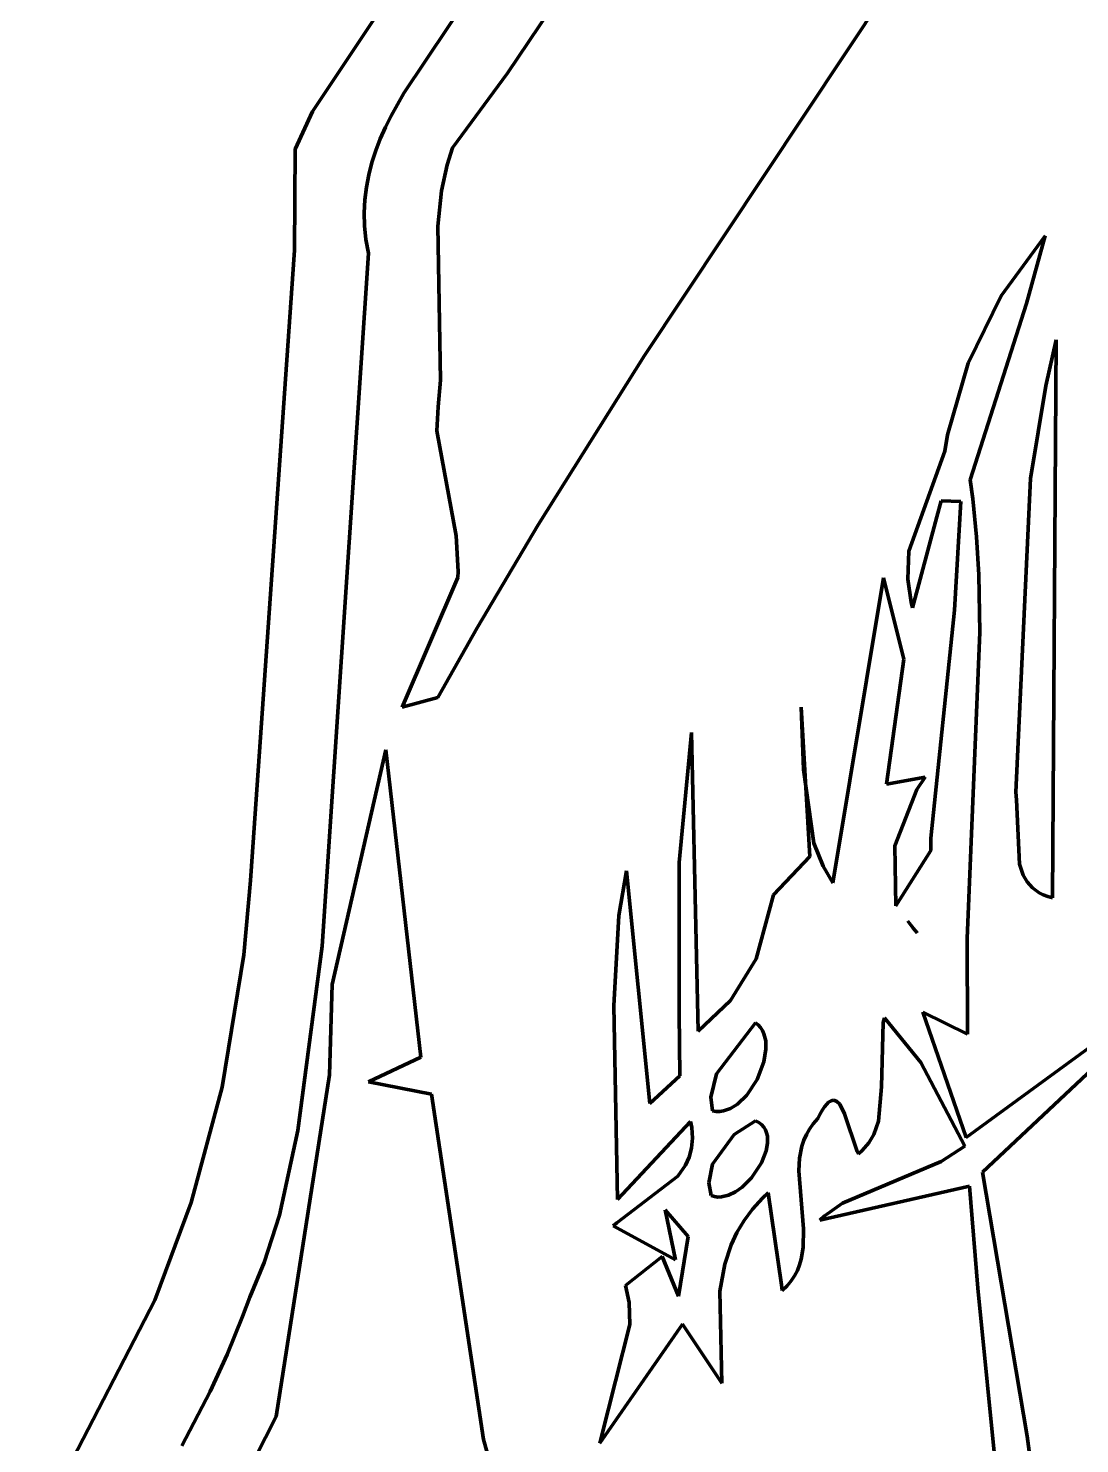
# Model space of a CAD drawing. Header units: millimetres. Extents: x 0 to 14.2, y 0 to 19.5.
# Drawn here: x 2.008 to 2.686, y 3.899 to 4.814 of the extents above; entities that cross this region are included whole.
import ezdxf

# ---------------------------------------------------------------- set-up
doc = ezdxf.new("R2010")
doc.units = ezdxf.units.MM
doc.layers.add('color#010101ff', color=7, linetype='CONTINUOUS', lineweight=100)
doc.layers.add('color#fdfdfdff', color=7, linetype='CONTINUOUS', lineweight=100)

msp = doc.modelspace()

# ---------------------------------------------------------------- linework, layer by layer
at = {"layer": 'color#010101ff'}
for p, q in [((2.67657, 5.01082), (2.40526, 4.60227)), ((2.31697, 4.78457), (2.40466, 4.91519)), ((2.19104, 4.7598), (2.26122, 4.8653)), ((2.29284, 4.83587), (2.24998, 4.77166)), ((2.28147, 4.73625), (2.31697, 4.78457)), ((2.24998, 4.77166), (2.24179, 4.75709)), ((2.17977, 4.73553), (2.19104, 4.7598)), ((2.24179, 4.75709), (2.23813, 4.74969)), ((2.23813, 4.74969), (2.23481, 4.74219)), ((2.17951, 4.67029), (2.17977, 4.73553)), ((2.23481, 4.74219), (2.23187, 4.73459)), ((2.27788, 4.72529), (2.28147, 4.73625)), ((2.22936, 4.72686), (2.22732, 4.71899)), ((2.23187, 4.73459), (2.22936, 4.72686)), ((2.22732, 4.71899), (2.22579, 4.71099)), ((2.27422, 4.70854), (2.27788, 4.72529)), ((2.22579, 4.71099), (2.2248, 4.70282)), ((2.27194, 4.68572), (2.27422, 4.70854)), ((2.2248, 4.70282), (2.22441, 4.69447)), ((2.22441, 4.69447), (2.22465, 4.68595)), ((2.22465, 4.68595), (2.22556, 4.67722)), ((2.2736, 4.58632), (2.27194, 4.68572)), ((2.22556, 4.67722), (2.22719, 4.66828)), ((2.63542, 4.64066), (2.66384, 4.67957)), ((2.66384, 4.67957), (2.65178, 4.63576)), ((2.15094, 4.26319), (2.17951, 4.67029)), ((2.22719, 4.66828), (2.19719, 4.22078)), ((2.61428, 4.59732), (2.63542, 4.64066)), ((2.65178, 4.63576), (2.61553, 4.52184)), ((2.66435, 4.5827), (2.67108, 4.61239)), ((2.67108, 4.61239), (2.6687, 4.25193)), ((2.40526, 4.60227), (2.33672, 4.49293)), ((2.60094, 4.55094), (2.61428, 4.59732)), ((2.27215, 4.56901), (2.2736, 4.58632)), ((2.65449, 4.52271), (2.66435, 4.5827)), ((2.2712, 4.55359), (2.27215, 4.56901)), ((2.2838, 4.48571), (2.2712, 4.55359)), ((2.59909, 4.54036), (2.60094, 4.55094)), ((2.57583, 4.47585), (2.59909, 4.54036)), ((2.61553, 4.52184), (2.61711, 4.5096)), ((2.64486, 4.32012), (2.65449, 4.52271)), ((2.5968, 4.50831), (2.59405, 4.498)), ((2.60952, 4.50797), (2.5968, 4.50831)), ((2.60532, 4.43781), (2.60952, 4.50797)), ((2.61711, 4.5096), (2.6195, 4.48508)), ((2.59405, 4.498), (2.57835, 4.43916)), ((2.33672, 4.49293), (2.29732, 4.42626)), ((2.28506, 4.46273), (2.2838, 4.48571)), ((2.6195, 4.48508), (2.62097, 4.4605)), ((2.57515, 4.45778), (2.57583, 4.47585)), ((2.28473, 4.45885), (2.28506, 4.46273)), ((2.24886, 4.37502), (2.28473, 4.45885)), ((2.52687, 4.26171), (2.55953, 4.45854)), ((2.55953, 4.45854), (2.57268, 4.40617)), ((2.57736, 4.44293), (2.57515, 4.45778)), ((2.62097, 4.4605), (2.62171, 4.42356)), ((2.57835, 4.43916), (2.57736, 4.44293)), ((2.59012, 4.29044), (2.60532, 4.43781)), ((2.29732, 4.42626), (2.27195, 4.38126)), ((2.62171, 4.42356), (2.61361, 4.22568)), ((2.57268, 4.40617), (2.56147, 4.32546)), ((2.27195, 4.38126), (2.24886, 4.37502)), ((2.51194, 4.27861), (2.50643, 4.37513)), ((2.50643, 4.37513), (2.50792, 4.33486)), ((2.42773, 4.27484), (2.43562, 4.35872)), ((2.43562, 4.35872), (2.44003, 4.16581)), ((2.20368, 4.19596), (2.23847, 4.34755)), ((2.23847, 4.34755), (2.26101, 4.14916)), ((2.50792, 4.33486), (2.51462, 4.28725)), ((2.56147, 4.32546), (2.5864, 4.32998)), ((2.5864, 4.32998), (2.58104, 4.32194)), ((2.58104, 4.32194), (2.56689, 4.28559)), ((2.64546, 4.31517), (2.64486, 4.32012)), ((2.64722, 4.27378), (2.64546, 4.31517)), ((2.51462, 4.28725), (2.52058, 4.27236)), ((2.59009, 4.28262), (2.59012, 4.29044)), ((2.48846, 4.25386), (2.51194, 4.27861)), ((2.56689, 4.28559), (2.56745, 4.24682)), ((2.56745, 4.24682), (2.59009, 4.28262)), ((2.3887, 4.24052), (2.39368, 4.26932)), ((2.39368, 4.26932), (2.40877, 4.11907)), ((2.42771, 4.17763), (2.42773, 4.27484)), ((2.52058, 4.27236), (2.52687, 4.26171)), ((2.6497, 4.26652), (2.64722, 4.27378)), ((2.14676, 4.21526), (2.15094, 4.26319)), ((2.65225, 4.26222), (2.6497, 4.26652)), ((2.65566, 4.25846), (2.65225, 4.26222)), ((2.47741, 4.21266), (2.48846, 4.25386)), ((2.66004, 4.25531), (2.65566, 4.25846)), ((2.66263, 4.25399), (2.66004, 4.25531)), ((2.66552, 4.25286), (2.66263, 4.25399)), ((2.6687, 4.25193), (2.66552, 4.25286)), ((2.38556, 4.18213), (2.3887, 4.24052)), ((2.57529, 4.23682), (2.57879, 4.23244)), ((2.58125, 4.22937), (2.57529, 4.23682)), ((2.57879, 4.23244), (2.58125, 4.22937)), ((2.61361, 4.22568), (2.61375, 4.16389)), ((2.13271, 4.1297), (2.14676, 4.21526)), ((2.19719, 4.22078), (2.18161, 4.10167)), ((2.46082, 4.18565), (2.47741, 4.21266)), ((2.202, 4.13764), (2.20368, 4.19596)), ((2.38795, 4.05717), (2.38556, 4.18213)), ((2.42808, 4.13693), (2.42771, 4.17763)), ((2.44003, 4.16581), (2.46082, 4.18565)), ((2.61375, 4.16389), (2.58488, 4.17817)), ((2.58488, 4.17817), (2.6128, 4.09713)), ((2.73263, 4.17749), (2.62344, 4.07477)), ((2.47685, 4.1713), (2.45183, 4.13839)), ((2.47866, 4.16988), (2.47685, 4.1713)), ((2.48017, 4.16821), (2.47866, 4.16988)), ((2.55932, 4.17157), (2.55834, 4.13)), ((2.56009, 4.17446), (2.55932, 4.17157)), ((2.58354, 4.1457), (2.56009, 4.17446)), ((2.4814, 4.16632), (2.48017, 4.16821)), ((2.48236, 4.16423), (2.4814, 4.16632)), ((2.4835, 4.15954), (2.48236, 4.16423)), ((2.48369, 4.15434), (2.4835, 4.15954)), ((2.6128, 4.09713), (2.70547, 4.1647)), ((2.48234, 4.14596), (2.48369, 4.15434)), ((2.26101, 4.14916), (2.22725, 4.1331)), ((2.47799, 4.13468), (2.48234, 4.14596)), ((2.61214, 4.09158), (2.58354, 4.1457)), ((2.16769, 3.91694), (2.202, 4.13764)), ((2.22725, 4.1331), (2.26789, 4.12528)), ((2.40877, 4.11907), (2.42808, 4.13693)), ((2.45183, 4.13839), (2.44813, 4.12322)), ((2.47133, 4.12461), (2.47799, 4.13468)), ((2.11282, 4.05527), (2.13271, 4.1297)), ((2.26789, 4.12528), (2.30147, 3.90219)), ((2.44813, 4.12322), (2.44913, 4.11435)), ((2.46525, 4.11873), (2.47133, 4.12461)), ((2.55834, 4.13), (2.55638, 4.10785)), ((2.44913, 4.11435), (2.4515, 4.11397)), ((2.4515, 4.11397), (2.45386, 4.11396)), ((2.45386, 4.11396), (2.45621, 4.11431)), ((2.45621, 4.11431), (2.46082, 4.11596)), ((2.46082, 4.11596), (2.46525, 4.11873)), ((2.52014, 4.11501), (2.51865, 4.11246)), ((2.52156, 4.11709), (2.52014, 4.11501)), ((2.52289, 4.11872), (2.52156, 4.11709)), ((2.52415, 4.11993), (2.52289, 4.11872)), ((2.52535, 4.12075), (2.52415, 4.11993)), ((2.52648, 4.12119), (2.52535, 4.12075)), ((2.52755, 4.12128), (2.52648, 4.12119)), ((2.52953, 4.12052), (2.52755, 4.12128)), ((2.53132, 4.11866), (2.52953, 4.12052)), ((2.53445, 4.11244), (2.53132, 4.11866)), ((2.43509, 4.10746), (2.38795, 4.05717)), ((2.43577, 4.10371), (2.43509, 4.10746)), ((2.47695, 4.10796), (2.46311, 4.09909)), ((2.47908, 4.10685), (2.47695, 4.10796)), ((2.48085, 4.1055), (2.47908, 4.10685)), ((2.48227, 4.10392), (2.48085, 4.1055)), ((2.51418, 4.1061), (2.51175, 4.10266)), ((2.51708, 4.10941), (2.51418, 4.1061)), ((2.51865, 4.11246), (2.51708, 4.10941)), ((2.54258, 4.08806), (2.53445, 4.11244)), ((2.55638, 4.10785), (2.55326, 4.09919)), ((2.18161, 4.10167), (2.1698, 4.04699)), ((2.43568, 4.09037), (2.43626, 4.09672)), ((2.43616, 4.10013), (2.43577, 4.10371)), ((2.43626, 4.09672), (2.43616, 4.10013)), ((2.46311, 4.09909), (2.44918, 4.07996)), ((2.48336, 4.10215), (2.48227, 4.10392)), ((2.48414, 4.10019), (2.48336, 4.10215)), ((2.48461, 4.09808), (2.48414, 4.10019)), ((2.48471, 4.09349), (2.48461, 4.09808)), ((2.50816, 4.09543), (2.50692, 4.09166)), ((2.50975, 4.0991), (2.50816, 4.09543)), ((2.51175, 4.10266), (2.50975, 4.0991)), ((2.55326, 4.09919), (2.55008, 4.09383)), ((2.43414, 4.0846), (2.43568, 4.09037)), ((2.4808, 4.08092), (2.4838, 4.08856)), ((2.4838, 4.08856), (2.48471, 4.09349)), ((2.50692, 4.09166), (2.5054, 4.08386)), ((2.54332, 4.08655), (2.54258, 4.08806)), ((2.54587, 4.08887), (2.54332, 4.08655)), ((2.55008, 4.09383), (2.54587, 4.08887)), ((2.59673, 4.08171), (2.61214, 4.09158)), ((2.4268, 4.07223), (2.43174, 4.07933)), ((2.43174, 4.07933), (2.43414, 4.0846)), ((2.44918, 4.07996), (2.44688, 4.06786)), ((2.47441, 4.07124), (2.4808, 4.08092)), ((2.5054, 4.08386), (2.50491, 4.07577)), ((2.53299, 4.05485), (2.59673, 4.08171)), ((2.38746, 4.04211), (2.4268, 4.07223)), ((2.44688, 4.06786), (2.44834, 4.05971)), ((2.46837, 4.06517), (2.47441, 4.07124)), ((2.50491, 4.07577), (2.50781, 4.03827)), ((2.62344, 4.07477), (2.6523, 3.90427)), ((2.44834, 4.05971), (2.45048, 4.05904)), ((2.45048, 4.05904), (2.45267, 4.05874)), ((2.45267, 4.05874), (2.45491, 4.05879)), ((2.45491, 4.05879), (2.45946, 4.05985)), ((2.45946, 4.05985), (2.46399, 4.06204)), ((2.46399, 4.06204), (2.46837, 4.06517)), ((2.48518, 4.06136), (2.48154, 4.05797)), ((2.49363, 4.00195), (2.48518, 4.06136)), ((2.6151, 4.06579), (2.51848, 4.0438)), ((2.62051, 3.99995), (2.6151, 4.06579)), ((2.08938, 3.99212), (2.11282, 4.05527)), ((2.43358, 4.03328), (2.41865, 4.0505)), ((2.41865, 4.0505), (2.42537, 4.01812)), ((2.47504, 4.05092), (2.46953, 4.04352)), ((2.48154, 4.05797), (2.47504, 4.05092)), ((2.52121, 4.04632), (2.53299, 4.05485)), ((2.1698, 4.04699), (2.1599, 4.01649)), ((2.38505, 4.0402), (2.38746, 4.04211)), ((2.46953, 4.04352), (2.46495, 4.0358)), ((2.51848, 4.0438), (2.52121, 4.04632)), ((2.42537, 4.01812), (2.38505, 4.0402)), ((2.42714, 3.99479), (2.43358, 4.03328)), ((2.46495, 4.0358), (2.46123, 4.02781)), ((2.50781, 4.03827), (2.50765, 4.02625)), ((2.46123, 4.02781), (2.45708, 4.01535)), ((2.50765, 4.02625), (2.50642, 4.01861)), ((2.1599, 4.01649), (2.15049, 3.99408)), ((2.39309, 4.00163), (2.41677, 4.02043)), ((2.41677, 4.02043), (2.42714, 3.99479)), ((2.45708, 4.01535), (2.45388, 3.998)), ((2.50535, 4.01494), (2.50394, 4.01138)), ((2.50642, 4.01861), (2.50535, 4.01494)), ((2.49994, 4.00465), (2.49728, 4.00149)), ((2.50215, 4.00795), (2.49994, 4.00465)), ((2.50394, 4.01138), (2.50215, 4.00795)), ((2.39538, 3.99072), (2.39309, 4.00163)), ((2.45388, 3.998), (2.45531, 3.93861)), ((2.49413, 3.99848), (2.49363, 4.00195)), ((2.49728, 4.00149), (2.49413, 3.99848)), ((2.63696, 3.83395), (2.62051, 3.99995)), ((2.00764, 3.83444), (2.08938, 3.99212)), ((2.15049, 3.99408), (2.14592, 3.98161)), ((2.39591, 3.97641), (2.39538, 3.99072)), ((2.14592, 3.98161), (2.13592, 3.95713)), ((2.42973, 3.97654), (2.37644, 3.89978)), ((2.37723, 3.90328), (2.39591, 3.97641)), ((2.45531, 3.93861), (2.42973, 3.97654)), ((2.13592, 3.95713), (2.12491, 3.93319)), ((2.12491, 3.93319), (2.10681, 3.89815)), ((2.09216, 3.76936), (2.16769, 3.91694)), ((2.37644, 3.89978), (2.37723, 3.90328)), ((2.6523, 3.90427), (2.65841, 3.85736)), ((2.30147, 3.90219), (2.30844, 3.87705))]:
    msp.add_line(p, q, dxfattribs=at)
at = {"layer": 'color#fdfdfdff'}
for p, q in [((2.40526, 4.60227), (2.67657, 5.01082)), ((2.40466, 4.91519), (2.31697, 4.78457)), ((2.26122, 4.8653), (2.19104, 4.7598)), ((2.24998, 4.77166), (2.29284, 4.83587)), ((2.31697, 4.78457), (2.28147, 4.73625)), ((2.24179, 4.75709), (2.24998, 4.77166)), ((2.19104, 4.7598), (2.17977, 4.73553)), ((2.23813, 4.74969), (2.24179, 4.75709)), ((2.23481, 4.74219), (2.23813, 4.74969)), ((2.17977, 4.73553), (2.17951, 4.67029)), ((2.23187, 4.73459), (2.23481, 4.74219)), ((2.28147, 4.73625), (2.27788, 4.72529)), ((2.22732, 4.71899), (2.22936, 4.72686)), ((2.22936, 4.72686), (2.23187, 4.73459)), ((2.22579, 4.71099), (2.22732, 4.71899)), ((2.27788, 4.72529), (2.27422, 4.70854)), ((2.2248, 4.70282), (2.22579, 4.71099)), ((2.27422, 4.70854), (2.27194, 4.68572)), ((2.22441, 4.69447), (2.2248, 4.70282)), ((2.22465, 4.68595), (2.22441, 4.69447)), ((2.22556, 4.67722), (2.22465, 4.68595)), ((2.27194, 4.68572), (2.2736, 4.58632)), ((2.22719, 4.66828), (2.22556, 4.67722)), ((2.66384, 4.67957), (2.63542, 4.64066)), ((2.65178, 4.63576), (2.66384, 4.67957)), ((2.17951, 4.67029), (2.15094, 4.26319)), ((2.19719, 4.22078), (2.22719, 4.66828)), ((2.63542, 4.64066), (2.61428, 4.59732)), ((2.61553, 4.52184), (2.65178, 4.63576)), ((2.67108, 4.61239), (2.66435, 4.5827)), ((2.6687, 4.25193), (2.67108, 4.61239)), ((2.33672, 4.49293), (2.40526, 4.60227)), ((2.61428, 4.59732), (2.60094, 4.55094)), ((2.2736, 4.58632), (2.27215, 4.56901)), ((2.66435, 4.5827), (2.65449, 4.52271)), ((2.27215, 4.56901), (2.2712, 4.55359)), ((2.2712, 4.55359), (2.2838, 4.48571)), ((2.60094, 4.55094), (2.59909, 4.54036)), ((2.59909, 4.54036), (2.57583, 4.47585)), ((2.61711, 4.5096), (2.61553, 4.52184)), ((2.65449, 4.52271), (2.64486, 4.32012)), ((2.59405, 4.498), (2.5968, 4.50831)), ((2.5968, 4.50831), (2.60952, 4.50797)), ((2.60952, 4.50797), (2.60532, 4.43781)), ((2.6195, 4.48508), (2.61711, 4.5096)), ((2.57835, 4.43916), (2.59405, 4.498)), ((2.29732, 4.42626), (2.33672, 4.49293)), ((2.2838, 4.48571), (2.28506, 4.46273)), ((2.62097, 4.4605), (2.6195, 4.48508)), ((2.57583, 4.47585), (2.57515, 4.45778)), ((2.28506, 4.46273), (2.28473, 4.45885)), ((2.28473, 4.45885), (2.24886, 4.37502)), ((2.55953, 4.45854), (2.52687, 4.26171)), ((2.57268, 4.40617), (2.55953, 4.45854)), ((2.57515, 4.45778), (2.57736, 4.44293)), ((2.62171, 4.42356), (2.62097, 4.4605)), ((2.57736, 4.44293), (2.57835, 4.43916)), ((2.60532, 4.43781), (2.59012, 4.29044)), ((2.27195, 4.38126), (2.29732, 4.42626)), ((2.61361, 4.22568), (2.62171, 4.42356)), ((2.56147, 4.32546), (2.57268, 4.40617)), ((2.24886, 4.37502), (2.27195, 4.38126)), ((2.50792, 4.33486), (2.50643, 4.37513)), ((2.50643, 4.37513), (2.51194, 4.27861)), ((2.43562, 4.35872), (2.42773, 4.27484)), ((2.44003, 4.16581), (2.43562, 4.35872)), ((2.23847, 4.34755), (2.20368, 4.19596)), ((2.26101, 4.14916), (2.23847, 4.34755)), ((2.51462, 4.28725), (2.50792, 4.33486)), ((2.5864, 4.32998), (2.56147, 4.32546)), ((2.58104, 4.32194), (2.5864, 4.32998)), ((2.56689, 4.28559), (2.58104, 4.32194)), ((2.64486, 4.32012), (2.64546, 4.31517)), ((2.64546, 4.31517), (2.64722, 4.27378)), ((2.52058, 4.27236), (2.51462, 4.28725)), ((2.59012, 4.29044), (2.59009, 4.28262)), ((2.51194, 4.27861), (2.48846, 4.25386)), ((2.56745, 4.24682), (2.56689, 4.28559)), ((2.59009, 4.28262), (2.56745, 4.24682)), ((2.39368, 4.26932), (2.3887, 4.24052)), ((2.40877, 4.11907), (2.39368, 4.26932)), ((2.42773, 4.27484), (2.42771, 4.17763)), ((2.52687, 4.26171), (2.52058, 4.27236)), ((2.64722, 4.27378), (2.6497, 4.26652)), ((2.15094, 4.26319), (2.14676, 4.21526)), ((2.6497, 4.26652), (2.65225, 4.26222)), ((2.65225, 4.26222), (2.65566, 4.25846)), ((2.48846, 4.25386), (2.47741, 4.21266)), ((2.65566, 4.25846), (2.66004, 4.25531)), ((2.66004, 4.25531), (2.66263, 4.25399)), ((2.66263, 4.25399), (2.66552, 4.25286)), ((2.66552, 4.25286), (2.6687, 4.25193)), ((2.3887, 4.24052), (2.38556, 4.18213)), ((2.57529, 4.23682), (2.58125, 4.22937)), ((2.57879, 4.23244), (2.57529, 4.23682)), ((2.58125, 4.22937), (2.57879, 4.23244)), ((2.61375, 4.16389), (2.61361, 4.22568)), ((2.14676, 4.21526), (2.13271, 4.1297)), ((2.18161, 4.10167), (2.19719, 4.22078)), ((2.47741, 4.21266), (2.46082, 4.18565)), ((2.20368, 4.19596), (2.202, 4.13764)), ((2.38556, 4.18213), (2.38795, 4.05717)), ((2.42771, 4.17763), (2.42808, 4.13693)), ((2.46082, 4.18565), (2.44003, 4.16581)), ((2.6128, 4.09713), (2.58488, 4.17817)), ((2.58488, 4.17817), (2.61375, 4.16389)), ((2.62344, 4.07477), (2.73263, 4.17749)), ((2.45183, 4.13839), (2.47685, 4.1713)), ((2.47685, 4.1713), (2.47866, 4.16988)), ((2.47866, 4.16988), (2.48017, 4.16821)), ((2.55834, 4.13), (2.55932, 4.17157)), ((2.55932, 4.17157), (2.56009, 4.17446)), ((2.56009, 4.17446), (2.58354, 4.1457)), ((2.48017, 4.16821), (2.4814, 4.16632)), ((2.4814, 4.16632), (2.48236, 4.16423)), ((2.48236, 4.16423), (2.4835, 4.15954)), ((2.4835, 4.15954), (2.48369, 4.15434)), ((2.70547, 4.1647), (2.6128, 4.09713)), ((2.48369, 4.15434), (2.48234, 4.14596)), ((2.22725, 4.1331), (2.26101, 4.14916)), ((2.48234, 4.14596), (2.47799, 4.13468)), ((2.58354, 4.1457), (2.61214, 4.09158)), ((2.202, 4.13764), (2.16769, 3.91694)), ((2.26789, 4.12528), (2.22725, 4.1331)), ((2.42808, 4.13693), (2.40877, 4.11907)), ((2.44813, 4.12322), (2.45183, 4.13839)), ((2.47799, 4.13468), (2.47133, 4.12461)), ((2.13271, 4.1297), (2.11282, 4.05527)), ((2.30147, 3.90219), (2.26789, 4.12528)), ((2.44913, 4.11435), (2.44813, 4.12322)), ((2.47133, 4.12461), (2.46525, 4.11873)), ((2.55638, 4.10785), (2.55834, 4.13)), ((2.4515, 4.11397), (2.44913, 4.11435)), ((2.45386, 4.11396), (2.4515, 4.11397)), ((2.45621, 4.11431), (2.45386, 4.11396)), ((2.46082, 4.11596), (2.45621, 4.11431)), ((2.46525, 4.11873), (2.46082, 4.11596)), ((2.51865, 4.11246), (2.52014, 4.11501)), ((2.52014, 4.11501), (2.52156, 4.11709)), ((2.52156, 4.11709), (2.52289, 4.11872)), ((2.52289, 4.11872), (2.52415, 4.11993)), ((2.52415, 4.11993), (2.52535, 4.12075)), ((2.52535, 4.12075), (2.52648, 4.12119)), ((2.52648, 4.12119), (2.52755, 4.12128)), ((2.52755, 4.12128), (2.52953, 4.12052)), ((2.52953, 4.12052), (2.53132, 4.11866)), ((2.53132, 4.11866), (2.53445, 4.11244)), ((2.38795, 4.05717), (2.43509, 4.10746)), ((2.43509, 4.10746), (2.43577, 4.10371)), ((2.46311, 4.09909), (2.47695, 4.10796)), ((2.47695, 4.10796), (2.47908, 4.10685)), ((2.47908, 4.10685), (2.48085, 4.1055)), ((2.48085, 4.1055), (2.48227, 4.10392)), ((2.51175, 4.10266), (2.51418, 4.1061)), ((2.51418, 4.1061), (2.51708, 4.10941)), ((2.51708, 4.10941), (2.51865, 4.11246)), ((2.53445, 4.11244), (2.54258, 4.08806)), ((2.55326, 4.09919), (2.55638, 4.10785)), ((2.1698, 4.04699), (2.18161, 4.10167)), ((2.43626, 4.09672), (2.43568, 4.09037)), ((2.43577, 4.10371), (2.43616, 4.10013)), ((2.43616, 4.10013), (2.43626, 4.09672)), ((2.44918, 4.07996), (2.46311, 4.09909)), ((2.48227, 4.10392), (2.48336, 4.10215)), ((2.48336, 4.10215), (2.48414, 4.10019)), ((2.48414, 4.10019), (2.48461, 4.09808)), ((2.48461, 4.09808), (2.48471, 4.09349)), ((2.50692, 4.09166), (2.50816, 4.09543)), ((2.50816, 4.09543), (2.50975, 4.0991)), ((2.50975, 4.0991), (2.51175, 4.10266)), ((2.55008, 4.09383), (2.55326, 4.09919)), ((2.43568, 4.09037), (2.43414, 4.0846)), ((2.4838, 4.08856), (2.4808, 4.08092)), ((2.48471, 4.09349), (2.4838, 4.08856)), ((2.5054, 4.08386), (2.50692, 4.09166)), ((2.54258, 4.08806), (2.54332, 4.08655)), ((2.54332, 4.08655), (2.54587, 4.08887)), ((2.54587, 4.08887), (2.55008, 4.09383)), ((2.61214, 4.09158), (2.59673, 4.08171)), ((2.43174, 4.07933), (2.4268, 4.07223)), ((2.43414, 4.0846), (2.43174, 4.07933)), ((2.44688, 4.06786), (2.44918, 4.07996)), ((2.4808, 4.08092), (2.47441, 4.07124)), ((2.50491, 4.07577), (2.5054, 4.08386)), ((2.59673, 4.08171), (2.53299, 4.05485)), ((2.4268, 4.07223), (2.38746, 4.04211)), ((2.44834, 4.05971), (2.44688, 4.06786)), ((2.47441, 4.07124), (2.46837, 4.06517)), ((2.50781, 4.03827), (2.50491, 4.07577)), ((2.6523, 3.90427), (2.62344, 4.07477)), ((2.45048, 4.05904), (2.44834, 4.05971)), ((2.45267, 4.05874), (2.45048, 4.05904)), ((2.45491, 4.05879), (2.45267, 4.05874)), ((2.45946, 4.05985), (2.45491, 4.05879)), ((2.46399, 4.06204), (2.45946, 4.05985)), ((2.46837, 4.06517), (2.46399, 4.06204)), ((2.48154, 4.05797), (2.48518, 4.06136)), ((2.48518, 4.06136), (2.49363, 4.00195)), ((2.51848, 4.0438), (2.6151, 4.06579)), ((2.6151, 4.06579), (2.62051, 3.99995)), ((2.11282, 4.05527), (2.08938, 3.99212)), ((2.42537, 4.01812), (2.41865, 4.0505)), ((2.41865, 4.0505), (2.43358, 4.03328)), ((2.46953, 4.04352), (2.47504, 4.05092)), ((2.47504, 4.05092), (2.48154, 4.05797)), ((2.53299, 4.05485), (2.52121, 4.04632)), ((2.1599, 4.01649), (2.1698, 4.04699)), ((2.38746, 4.04211), (2.38505, 4.0402)), ((2.46495, 4.0358), (2.46953, 4.04352)), ((2.52121, 4.04632), (2.51848, 4.0438)), ((2.38505, 4.0402), (2.42537, 4.01812)), ((2.43358, 4.03328), (2.42714, 3.99479)), ((2.46123, 4.02781), (2.46495, 4.0358)), ((2.50765, 4.02625), (2.50781, 4.03827)), ((2.45708, 4.01535), (2.46123, 4.02781)), ((2.50642, 4.01861), (2.50765, 4.02625)), ((2.15049, 3.99408), (2.1599, 4.01649)), ((2.41677, 4.02043), (2.39309, 4.00163)), ((2.42714, 3.99479), (2.41677, 4.02043)), ((2.45388, 3.998), (2.45708, 4.01535)), ((2.50394, 4.01138), (2.50535, 4.01494)), ((2.50535, 4.01494), (2.50642, 4.01861)), ((2.49728, 4.00149), (2.49994, 4.00465)), ((2.49994, 4.00465), (2.50215, 4.00795)), ((2.50215, 4.00795), (2.50394, 4.01138)), ((2.39309, 4.00163), (2.39538, 3.99072)), ((2.45531, 3.93861), (2.45388, 3.998)), ((2.49363, 4.00195), (2.49413, 3.99848)), ((2.49413, 3.99848), (2.49728, 4.00149)), ((2.62051, 3.99995), (2.63696, 3.83395)), ((2.08938, 3.99212), (2.00764, 3.83444)), ((2.14592, 3.98161), (2.15049, 3.99408)), ((2.39538, 3.99072), (2.39591, 3.97641)), ((2.13592, 3.95713), (2.14592, 3.98161)), ((2.37644, 3.89978), (2.42973, 3.97654)), ((2.39591, 3.97641), (2.37723, 3.90328)), ((2.42973, 3.97654), (2.45531, 3.93861)), ((2.12491, 3.93319), (2.13592, 3.95713)), ((2.10681, 3.89815), (2.12491, 3.93319)), ((2.16769, 3.91694), (2.09216, 3.76936)), ((2.37723, 3.90328), (2.37644, 3.89978)), ((2.65841, 3.85736), (2.6523, 3.90427)), ((2.30844, 3.87705), (2.30147, 3.90219))]:
    msp.add_line(p, q, dxfattribs=at)

doc.saveas('drawing.dxf')
